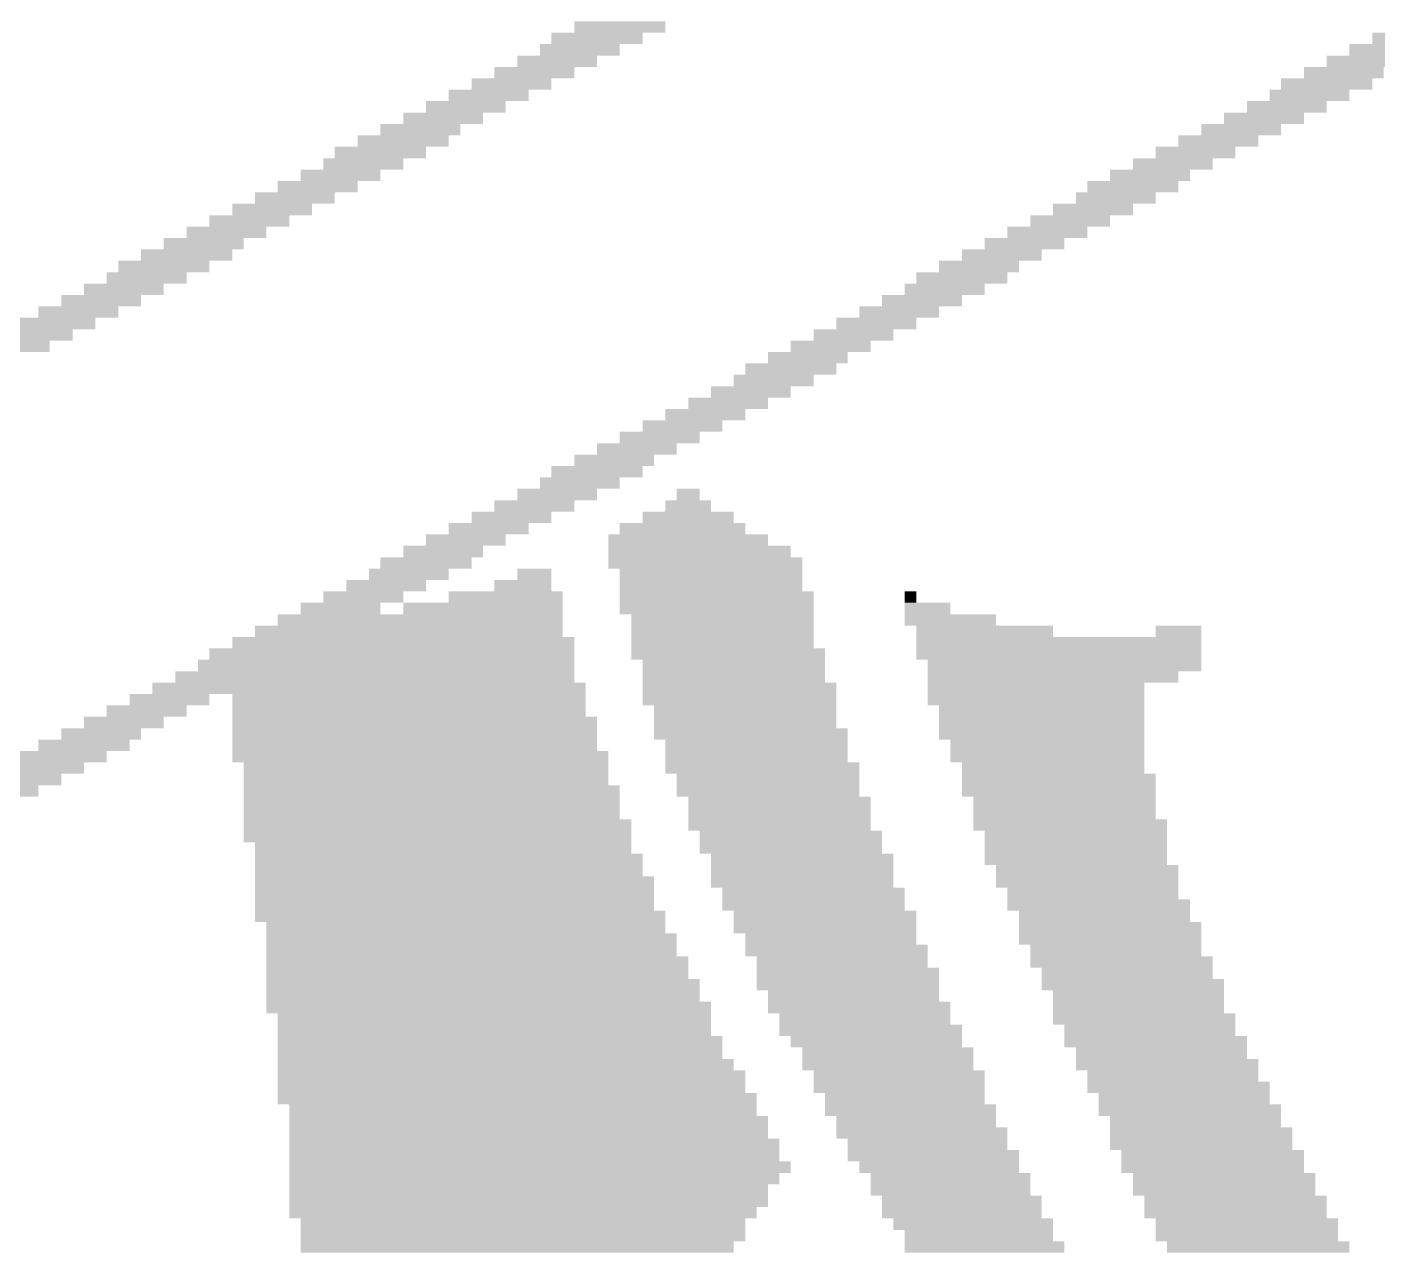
# Model space of a CAD drawing. Extents: x 0.08 to 8.22, y 0.01 to 7.03.
# Drawn here: x 3.693 to 5.499, y 1.988 to 3.619 of the extents above; entities that cross this region are included whole.
import ezdxf

# ---------------------------------------------------------------- set-up
doc = ezdxf.new("R2010")
doc.units = 0
doc.layers.get('0').update_dxf_attribs({"linetype": 'CONTINUOUS'})

msp = doc.modelspace()

# ---------------------------------------------------------------- linework, layer by layer
for points in [[(4.5461, 3.6113), (4.4242, 3.6113), (4.5461, 3.6265), (4.4242, 3.6265)], [(4.4851, 3.5808), (4.3785, 3.5808), (4.4851, 3.596), (4.3785, 3.596)], [(4.5156, 3.596), (4.3937, 3.596), (4.5156, 3.6113), (4.3937, 3.6113)], [(5.5672, 3.5808), (5.4605, 3.5808), (5.5672, 3.596), (5.4605, 3.596)], [(5.5977, 3.596), (5.491, 3.596), (5.5977, 3.6113), (5.491, 3.6113)], [(4.4547, 3.5656), (4.348, 3.5656), (4.4547, 3.5808), (4.348, 3.5808)], [(5.5367, 3.5656), (5.43, 3.5656), (5.5367, 3.5808), (5.43, 3.5808)], [(4.4242, 3.5503), (4.3175, 3.5503), (4.4242, 3.5656), (4.3175, 3.5656)], [(5.5062, 3.5503), (5.3995, 3.5503), (5.5062, 3.5656), (5.3995, 3.5656)], [(4.3937, 3.5351), (4.287, 3.5351), (4.3937, 3.5503), (4.287, 3.5503)], [(5.491, 3.5351), (5.3691, 3.5351), (5.491, 3.5503), (5.3691, 3.5503)], [(4.3632, 3.5198), (4.2565, 3.5198), (4.3632, 3.5351), (4.2565, 3.5351)], [(5.4605, 3.5198), (5.3538, 3.5198), (5.4605, 3.5351), (5.3538, 3.5351)], [(4.3023, 3.4894), (4.1956, 3.4894), (4.3023, 3.5046), (4.1956, 3.5046)], [(4.3327, 3.5046), (4.2261, 3.5046), (4.3327, 3.5198), (4.2261, 3.5198)], [(5.3995, 3.4894), (5.2929, 3.4894), (5.3995, 3.5046), (5.2929, 3.5046)], [(5.43, 3.5046), (5.3233, 3.5046), (5.43, 3.5198), (5.3233, 3.5198)], [(4.2718, 3.4741), (4.1651, 3.4741), (4.2718, 3.4894), (4.1651, 3.4894)], [(5.3691, 3.4741), (5.2624, 3.4741), (5.3691, 3.4894), (5.2624, 3.4894)], [(4.2565, 3.4589), (4.1346, 3.4589), (4.2565, 3.4741), (4.1346, 3.4741)], [(5.3386, 3.4589), (5.2319, 3.4589), (5.3386, 3.4741), (5.2319, 3.4741)], [(4.2261, 3.4436), (4.1041, 3.4436), (4.2261, 3.4589), (4.1041, 3.4589)], [(5.3081, 3.4436), (5.2014, 3.4436), (5.3081, 3.4589), (5.2014, 3.4589)], [(4.1956, 3.4284), (4.0889, 3.4284), (4.1956, 3.4436), (4.0889, 3.4436)], [(5.2776, 3.4284), (5.1709, 3.4284), (5.2776, 3.4436), (5.1709, 3.4436)], [(4.1651, 3.4132), (4.0584, 3.4132), (4.1651, 3.4284), (4.0584, 3.4284)], [(5.2471, 3.4132), (5.1405, 3.4132), (5.2471, 3.4284), (5.1405, 3.4284)], [(4.1041, 3.3827), (3.9975, 3.3827), (4.1041, 3.3979), (3.9975, 3.3979)], [(4.1346, 3.3979), (4.0279, 3.3979), (4.1346, 3.4132), (4.0279, 3.4132)], [(5.2014, 3.3827), (5.0947, 3.3827), (5.2014, 3.3979), (5.0947, 3.3979)], [(5.2319, 3.3979), (5.11, 3.3979), (5.2319, 3.4132), (5.11, 3.4132)], [(4.0737, 3.3674), (3.967, 3.3674), (4.0737, 3.3827), (3.967, 3.3827)], [(5.1709, 3.3674), (5.0643, 3.3674), (5.1709, 3.3827), (5.0643, 3.3827)], [(4.0432, 3.3522), (3.9365, 3.3522), (4.0432, 3.3674), (3.9365, 3.3674)], [(5.1405, 3.3522), (5.0338, 3.3522), (5.1405, 3.3674), (5.0338, 3.3674)], [(4.0127, 3.337), (3.906, 3.337), (4.0127, 3.3522), (3.906, 3.3522)], [(5.11, 3.337), (5.0033, 3.337), (5.11, 3.3522), (5.0033, 3.3522)], [(3.9822, 3.3217), (3.8755, 3.3217), (3.9822, 3.337), (3.8755, 3.337)], [(5.0795, 3.3217), (4.9728, 3.3217), (5.0795, 3.337), (4.9728, 3.337)], [(3.9365, 3.2912), (3.8146, 3.2912), (3.9365, 3.3065), (3.8146, 3.3065)], [(3.967, 3.3065), (3.8451, 3.3065), (3.967, 3.3217), (3.8451, 3.3217)], [(5.0185, 3.2912), (4.9119, 3.2912), (5.0185, 3.3065), (4.9119, 3.3065)], [(5.049, 3.3065), (4.9423, 3.3065), (5.049, 3.3217), (4.9423, 3.3217)], [(3.906, 3.276), (3.7993, 3.276), (3.906, 3.2912), (3.7993, 3.2912)], [(5.0033, 3.276), (4.8814, 3.276), (5.0033, 3.2912), (4.8814, 3.2912)], [(3.8755, 3.2608), (3.7689, 3.2608), (3.8755, 3.276), (3.7689, 3.276)], [(4.9728, 3.2608), (4.8661, 3.2608), (4.9728, 3.276), (4.8661, 3.276)], [(3.8451, 3.2455), (3.7384, 3.2455), (3.8451, 3.2608), (3.7384, 3.2608)], [(4.9423, 3.2455), (4.8357, 3.2455), (4.9423, 3.2608), (4.8357, 3.2608)], [(3.8146, 3.2303), (3.7079, 3.2303), (3.8146, 3.2455), (3.7079, 3.2455)], [(4.9119, 3.2303), (4.8052, 3.2303), (4.9119, 3.2455), (4.8052, 3.2455)], [(3.7536, 3.1998), (3.6469, 3.1998), (3.7536, 3.215), (3.6469, 3.215)], [(3.7841, 3.215), (3.6774, 3.215), (3.7841, 3.2303), (3.6774, 3.2303)], [(4.8509, 3.1998), (4.7442, 3.1998), (4.8509, 3.215), (4.7442, 3.215)], [(4.8814, 3.215), (4.7747, 3.215), (4.8814, 3.2303), (4.7747, 3.2303)], [(3.7231, 3.1846), (3.6165, 3.1846), (3.7231, 3.1998), (3.6165, 3.1998)], [(4.8204, 3.1846), (4.7137, 3.1846), (4.8204, 3.1998), (4.7137, 3.1998)], [(4.7899, 3.1693), (4.6833, 3.1693), (4.7899, 3.1846), (4.6833, 3.1846)], [(4.7747, 3.1541), (4.6528, 3.1541), (4.7747, 3.1693), (4.6528, 3.1693)], [(4.7442, 3.1388), (4.6375, 3.1388), (4.7442, 3.1541), (4.6375, 3.1541)], [(4.7137, 3.1236), (4.6071, 3.1236), (4.7137, 3.1388), (4.6071, 3.1388)], [(4.6528, 3.0931), (4.5461, 3.0931), (4.6528, 3.1084), (4.5461, 3.1084)], [(4.6833, 3.1084), (4.5766, 3.1084), (4.6833, 3.1236), (4.5766, 3.1236)], [(4.6223, 3.0779), (4.5156, 3.0779), (4.6223, 3.0931), (4.5156, 3.0931)], [(4.5918, 3.0626), (4.4851, 3.0626), (4.5918, 3.0779), (4.4851, 3.0779)], [(4.5613, 3.0474), (4.4547, 3.0474), (4.5613, 3.0626), (4.4547, 3.0626)], [(4.5309, 3.0322), (4.4242, 3.0322), (4.5309, 3.0474), (4.4242, 3.0474)], [(4.4851, 3.0017), (4.3785, 3.0017), (4.4851, 3.0169), (4.3785, 3.0169)], [(4.5156, 3.0169), (4.3937, 3.0169), (4.5156, 3.0322), (4.3937, 3.0322)], [(4.4547, 2.9864), (4.348, 2.9864), (4.4547, 3.0017), (4.348, 3.0017)], [(4.5918, 2.9864), (4.5613, 2.9864), (4.5918, 3.0017), (4.5613, 3.0017)], [(4.4242, 2.9712), (4.3175, 2.9712), (4.4242, 2.9864), (4.3175, 2.9864)], [(4.6071, 2.9712), (4.5461, 2.9712), (4.6071, 2.9864), (4.5461, 2.9864)], [(4.3937, 2.956), (4.287, 2.956), (4.3937, 2.9712), (4.287, 2.9712)], [(4.6375, 2.956), (4.5156, 2.956), (4.6375, 2.9712), (4.5156, 2.9712)], [(4.3632, 2.9407), (4.2565, 2.9407), (4.3632, 2.956), (4.2565, 2.956)], [(4.6528, 2.9407), (4.4851, 2.9407), (4.6528, 2.956), (4.4851, 2.956)], [(4.3327, 2.9255), (4.2261, 2.9255), (4.3327, 2.9407), (4.2261, 2.9407)], [(4.6833, 2.9255), (4.4699, 2.9255), (4.6833, 2.9407), (4.4699, 2.9407)], [(4.287, 2.895), (4.1651, 2.895), (4.287, 2.9102), (4.1651, 2.9102)], [(4.3023, 2.9102), (4.1956, 2.9102), (4.3023, 2.9255), (4.1956, 2.9255)], [(4.7137, 2.9102), (4.4699, 2.9102), (4.7137, 2.9255), (4.4699, 2.9255)], [(4.729, 2.895), (4.4699, 2.895), (4.729, 2.9102), (4.4699, 2.9102)], [(4.2565, 2.8798), (4.1499, 2.8798), (4.2565, 2.895), (4.1499, 2.895)], [(4.3937, 2.8798), (4.348, 2.8798), (4.3937, 2.895), (4.348, 2.895)], [(4.729, 2.8798), (4.4851, 2.8798), (4.729, 2.895), (4.4851, 2.895)], [(4.2261, 2.8645), (4.1194, 2.8645), (4.2261, 2.8798), (4.1194, 2.8798)], [(4.3937, 2.8645), (4.3175, 2.8645), (4.3937, 2.8798), (4.3175, 2.8798)], [(4.729, 2.8645), (4.4851, 2.8645), (4.729, 2.8798), (4.4851, 2.8798)], [(4.1956, 2.8493), (4.0889, 2.8493), (4.1956, 2.8645), (4.0889, 2.8645)], [(4.4089, 2.8493), (4.2565, 2.8493), (4.4089, 2.8645), (4.2565, 2.8645)], [(4.7442, 2.8493), (4.4851, 2.8493), (4.7442, 2.8645), (4.4851, 2.8645)], [(4.8814, 2.8493), (4.8661, 2.8493), (4.8814, 2.8645), (4.8661, 2.8645)], [(4.1651, 2.834), (4.0584, 2.834), (4.1651, 2.8493), (4.0584, 2.8493)], [(4.4089, 2.834), (4.1956, 2.834), (4.4089, 2.8493), (4.1956, 2.8493)], [(4.7442, 2.834), (4.4851, 2.834), (4.7442, 2.8493), (4.4851, 2.8493)], [(4.9271, 2.834), (4.8661, 2.834), (4.9271, 2.8493), (4.8661, 2.8493)], [(4.4089, 2.8036), (3.9975, 2.8036), (4.4089, 2.8188), (3.9975, 2.8188)], [(4.4089, 2.8188), (4.0279, 2.8188), (4.4089, 2.834), (4.0279, 2.834)], [(4.7442, 2.8188), (4.5004, 2.8188), (4.7442, 2.834), (4.5004, 2.834)], [(4.7442, 2.8036), (4.5004, 2.8036), (4.7442, 2.8188), (4.5004, 2.8188)], [(4.9881, 2.8188), (4.8661, 2.8188), (4.9881, 2.834), (4.8661, 2.834)], [(5.0643, 2.8036), (4.8814, 2.8036), (5.0643, 2.8188), (4.8814, 2.8188)], [(5.2624, 2.8036), (5.2014, 2.8036), (5.2624, 2.8188), (5.2014, 2.8188)], [(4.4242, 2.7883), (3.967, 2.7883), (4.4242, 2.8036), (3.967, 2.8036)], [(4.7442, 2.7883), (4.5004, 2.7883), (4.7442, 2.8036), (4.5004, 2.8036)], [(5.2624, 2.7883), (4.8814, 2.7883), (5.2624, 2.8036), (4.8814, 2.8036)], [(4.4242, 2.7731), (3.9365, 2.7731), (4.4242, 2.7883), (3.9365, 2.7883)], [(4.7595, 2.7731), (4.5004, 2.7731), (4.7595, 2.7883), (4.5004, 2.7883)], [(5.2624, 2.7731), (4.8814, 2.7731), (5.2624, 2.7883), (4.8814, 2.7883)], [(4.4242, 2.7578), (3.9213, 2.7578), (4.4242, 2.7731), (3.9213, 2.7731)], [(4.7595, 2.7578), (4.5156, 2.7578), (4.7595, 2.7731), (4.5156, 2.7731)], [(5.2624, 2.7578), (4.8966, 2.7578), (5.2624, 2.7731), (4.8966, 2.7731)], [(4.4242, 2.7426), (3.8908, 2.7426), (4.4242, 2.7578), (3.8908, 2.7578)], [(4.7595, 2.7426), (4.5156, 2.7426), (4.7595, 2.7578), (4.5156, 2.7578)], [(5.2319, 2.7426), (4.8966, 2.7426), (5.2319, 2.7578), (4.8966, 2.7578)], [(3.9365, 2.7121), (3.8298, 2.7121), (3.9365, 2.7274), (3.8298, 2.7274)], [(4.4394, 2.7274), (3.8603, 2.7274), (4.4394, 2.7426), (3.8603, 2.7426)], [(4.4394, 2.7121), (3.967, 2.7121), (4.4394, 2.7274), (3.967, 2.7274)], [(4.7747, 2.7274), (4.5156, 2.7274), (4.7747, 2.7426), (4.5156, 2.7426)], [(4.7747, 2.7121), (4.5156, 2.7121), (4.7747, 2.7274), (4.5156, 2.7274)], [(5.1862, 2.7274), (4.8966, 2.7274), (5.1862, 2.7426), (4.8966, 2.7426)], [(5.1862, 2.7121), (4.8966, 2.7121), (5.1862, 2.7274), (4.8966, 2.7274)], [(3.906, 2.6969), (3.7993, 2.6969), (3.906, 2.7121), (3.7993, 2.7121)], [(4.4394, 2.6969), (3.967, 2.6969), (4.4394, 2.7121), (3.967, 2.7121)], [(4.7747, 2.6969), (4.5309, 2.6969), (4.7747, 2.7121), (4.5309, 2.7121)], [(5.1862, 2.6969), (4.9119, 2.6969), (5.1862, 2.7121), (4.9119, 2.7121)], [(3.8755, 2.6816), (3.7689, 2.6816), (3.8755, 2.6969), (3.7689, 2.6969)], [(4.4547, 2.6816), (3.967, 2.6816), (4.4547, 2.6969), (3.967, 2.6969)], [(4.7747, 2.6816), (4.5309, 2.6816), (4.7747, 2.6969), (4.5309, 2.6969)], [(5.1862, 2.6816), (4.9119, 2.6816), (5.1862, 2.6969), (4.9119, 2.6969)], [(3.8451, 2.6664), (3.7384, 2.6664), (3.8451, 2.6816), (3.7384, 2.6816)], [(4.4547, 2.6664), (3.967, 2.6664), (4.4547, 2.6816), (3.967, 2.6816)], [(4.7899, 2.6664), (4.5309, 2.6664), (4.7899, 2.6816), (4.5309, 2.6816)], [(5.1862, 2.6664), (4.9119, 2.6664), (5.1862, 2.6816), (4.9119, 2.6816)], [(3.8298, 2.6512), (3.7079, 2.6512), (3.8298, 2.6664), (3.7079, 2.6664)], [(4.4547, 2.6512), (3.967, 2.6512), (4.4547, 2.6664), (3.967, 2.6664)], [(4.7899, 2.6512), (4.5461, 2.6512), (4.7899, 2.6664), (4.5461, 2.6664)], [(5.1862, 2.6512), (4.9271, 2.6512), (5.1862, 2.6664), (4.9271, 2.6664)], [(3.7993, 2.6359), (3.6774, 2.6359), (3.7993, 2.6512), (3.6774, 2.6512)], [(4.4699, 2.6359), (3.967, 2.6359), (4.4699, 2.6512), (3.967, 2.6512)], [(4.7899, 2.6359), (4.5461, 2.6359), (4.7899, 2.6512), (4.5461, 2.6512)], [(5.1862, 2.6359), (4.9271, 2.6359), (5.1862, 2.6512), (4.9271, 2.6512)], [(3.7384, 2.6054), (3.6317, 2.6054), (3.7384, 2.6207), (3.6317, 2.6207)], [(3.7689, 2.6207), (3.6622, 2.6207), (3.7689, 2.6359), (3.6622, 2.6359)], [(4.4699, 2.6207), (3.9822, 2.6207), (4.4699, 2.6359), (3.9822, 2.6359)], [(4.4699, 2.6054), (3.9822, 2.6054), (4.4699, 2.6207), (3.9822, 2.6207)], [(4.8052, 2.6207), (4.5461, 2.6207), (4.8052, 2.6359), (4.5461, 2.6359)], [(4.8052, 2.6054), (4.5613, 2.6054), (4.8052, 2.6207), (4.5613, 2.6207)], [(5.1862, 2.6207), (4.9423, 2.6207), (5.1862, 2.6359), (4.9423, 2.6359)], [(5.2014, 2.6054), (4.9423, 2.6054), (5.2014, 2.6207), (4.9423, 2.6207)], [(3.7079, 2.5902), (3.6012, 2.5902), (3.7079, 2.6054), (3.6012, 2.6054)], [(4.4851, 2.5902), (3.9822, 2.5902), (4.4851, 2.6054), (3.9822, 2.6054)], [(4.8052, 2.5902), (4.5613, 2.5902), (4.8052, 2.6054), (4.5613, 2.6054)], [(5.2014, 2.5902), (4.9423, 2.5902), (5.2014, 2.6054), (4.9423, 2.6054)], [(4.4851, 2.575), (3.9822, 2.575), (4.4851, 2.5902), (3.9822, 2.5902)], [(4.8204, 2.575), (4.5766, 2.575), (4.8204, 2.5902), (4.5766, 2.5902)], [(5.2014, 2.575), (4.9576, 2.575), (5.2014, 2.5902), (4.9576, 2.5902)], [(4.4851, 2.5597), (3.9822, 2.5597), (4.4851, 2.575), (3.9822, 2.575)], [(4.8204, 2.5597), (4.5766, 2.5597), (4.8204, 2.575), (4.5766, 2.575)], [(5.2014, 2.5597), (4.9576, 2.5597), (5.2014, 2.575), (4.9576, 2.575)], [(4.5004, 2.5445), (3.9822, 2.5445), (4.5004, 2.5597), (3.9822, 2.5597)], [(4.8204, 2.5445), (4.5766, 2.5445), (4.8204, 2.5597), (4.5766, 2.5597)], [(5.2167, 2.5445), (4.9576, 2.5445), (5.2167, 2.5597), (4.9576, 2.5597)], [(4.5004, 2.5292), (3.9822, 2.5292), (4.5004, 2.5445), (3.9822, 2.5445)], [(4.5004, 2.514), (3.9975, 2.514), (4.5004, 2.5292), (3.9975, 2.5292)], [(4.8357, 2.5292), (4.5918, 2.5292), (4.8357, 2.5445), (4.5918, 2.5445)], [(4.8357, 2.514), (4.5918, 2.514), (4.8357, 2.5292), (4.5918, 2.5292)], [(5.2167, 2.5292), (4.9728, 2.5292), (5.2167, 2.5445), (4.9728, 2.5445)], [(5.2167, 2.514), (4.9728, 2.514), (5.2167, 2.5292), (4.9728, 2.5292)], [(4.5156, 2.4988), (3.9975, 2.4988), (4.5156, 2.514), (3.9975, 2.514)], [(4.8509, 2.4988), (4.6071, 2.4988), (4.8509, 2.514), (4.6071, 2.514)], [(5.2167, 2.4988), (4.9728, 2.4988), (5.2167, 2.514), (4.9728, 2.514)], [(4.5156, 2.4835), (3.9975, 2.4835), (4.5156, 2.4988), (3.9975, 2.4988)], [(4.8509, 2.4835), (4.6071, 2.4835), (4.8509, 2.4988), (4.6071, 2.4988)], [(5.2319, 2.4835), (4.9881, 2.4835), (5.2319, 2.4988), (4.9881, 2.4988)], [(4.5309, 2.4683), (3.9975, 2.4683), (4.5309, 2.4835), (3.9975, 2.4835)], [(4.8509, 2.4683), (4.6071, 2.4683), (4.8509, 2.4835), (4.6071, 2.4835)], [(5.2319, 2.4683), (4.9881, 2.4683), (5.2319, 2.4835), (4.9881, 2.4835)], [(4.5309, 2.453), (3.9975, 2.453), (4.5309, 2.4683), (3.9975, 2.4683)], [(4.8661, 2.453), (4.6223, 2.453), (4.8661, 2.4683), (4.6223, 2.4683)], [(5.2319, 2.453), (5.0033, 2.453), (5.2319, 2.4683), (5.0033, 2.4683)], [(4.5309, 2.4378), (3.9975, 2.4378), (4.5309, 2.453), (3.9975, 2.453)], [(4.8661, 2.4378), (4.6223, 2.4378), (4.8661, 2.453), (4.6223, 2.453)], [(5.2471, 2.4378), (5.0033, 2.4378), (5.2471, 2.453), (5.0033, 2.453)], [(4.5461, 2.4226), (3.9975, 2.4226), (4.5461, 2.4378), (3.9975, 2.4378)], [(4.5461, 2.4073), (4.0127, 2.4073), (4.5461, 2.4226), (4.0127, 2.4226)], [(4.8814, 2.4226), (4.6375, 2.4226), (4.8814, 2.4378), (4.6375, 2.4378)], [(4.8814, 2.4073), (4.6375, 2.4073), (4.8814, 2.4226), (4.6375, 2.4226)], [(5.2471, 2.4226), (5.0185, 2.4226), (5.2471, 2.4378), (5.0185, 2.4378)], [(5.2624, 2.4073), (5.0185, 2.4073), (5.2624, 2.4226), (5.0185, 2.4226)], [(4.5613, 2.3921), (4.0127, 2.3921), (4.5613, 2.4073), (4.0127, 2.4073)], [(4.8814, 2.3921), (4.6528, 2.3921), (4.8814, 2.4073), (4.6528, 2.4073)], [(5.2624, 2.3921), (5.0185, 2.3921), (5.2624, 2.4073), (5.0185, 2.4073)], [(4.5613, 2.3768), (4.0127, 2.3768), (4.5613, 2.3921), (4.0127, 2.3921)], [(4.8966, 2.3768), (4.6528, 2.3768), (4.8966, 2.3921), (4.6528, 2.3921)], [(5.2624, 2.3768), (5.0338, 2.3768), (5.2624, 2.3921), (5.0338, 2.3921)], [(4.5766, 2.3616), (4.0127, 2.3616), (4.5766, 2.3768), (4.0127, 2.3768)], [(4.8966, 2.3616), (4.668, 2.3616), (4.8966, 2.3768), (4.668, 2.3768)], [(5.2776, 2.3616), (5.0338, 2.3616), (5.2776, 2.3768), (5.0338, 2.3768)], [(4.5766, 2.3464), (4.0127, 2.3464), (4.5766, 2.3616), (4.0127, 2.3616)], [(4.9119, 2.3464), (4.668, 2.3464), (4.9119, 2.3616), (4.668, 2.3616)], [(5.2776, 2.3464), (5.049, 2.3464), (5.2776, 2.3616), (5.049, 2.3616)], [(4.5918, 2.3311), (4.0127, 2.3311), (4.5918, 2.3464), (4.0127, 2.3464)], [(4.5918, 2.3159), (4.0127, 2.3159), (4.5918, 2.3311), (4.0127, 2.3311)], [(4.9119, 2.3311), (4.668, 2.3311), (4.9119, 2.3464), (4.668, 2.3464)], [(4.9119, 2.3159), (4.6833, 2.3159), (4.9119, 2.3311), (4.6833, 2.3311)], [(5.2929, 2.3311), (5.049, 2.3311), (5.2929, 2.3464), (5.049, 2.3464)], [(5.2929, 2.3159), (5.0643, 2.3159), (5.2929, 2.3311), (5.0643, 2.3311)], [(4.6071, 2.3006), (4.0127, 2.3006), (4.6071, 2.3159), (4.0127, 2.3159)], [(4.9271, 2.3006), (4.6833, 2.3006), (4.9271, 2.3159), (4.6833, 2.3159)], [(5.2929, 2.3006), (5.0643, 2.3006), (5.2929, 2.3159), (5.0643, 2.3159)], [(4.6071, 2.2854), (4.0279, 2.2854), (4.6071, 2.3006), (4.0279, 2.3006)], [(4.9271, 2.2854), (4.6985, 2.2854), (4.9271, 2.3006), (4.6985, 2.3006)], [(5.3081, 2.2854), (5.0643, 2.2854), (5.3081, 2.3006), (5.0643, 2.3006)], [(4.6071, 2.2702), (4.0279, 2.2702), (4.6071, 2.2854), (4.0279, 2.2854)], [(4.9423, 2.2702), (4.6985, 2.2702), (4.9423, 2.2854), (4.6985, 2.2854)], [(5.3081, 2.2702), (5.0795, 2.2702), (5.3081, 2.2854), (5.0795, 2.2854)], [(4.6223, 2.2549), (4.0279, 2.2549), (4.6223, 2.2702), (4.0279, 2.2702)], [(4.9423, 2.2549), (4.7137, 2.2549), (4.9423, 2.2702), (4.7137, 2.2702)], [(5.3233, 2.2549), (5.0795, 2.2549), (5.3233, 2.2702), (5.0795, 2.2702)], [(4.6223, 2.2397), (4.0279, 2.2397), (4.6223, 2.2549), (4.0279, 2.2549)], [(4.6375, 2.2244), (4.0279, 2.2244), (4.6375, 2.2397), (4.0279, 2.2397)], [(4.9576, 2.2397), (4.729, 2.2397), (4.9576, 2.2549), (4.729, 2.2549)], [(4.9576, 2.2244), (4.729, 2.2244), (4.9576, 2.2397), (4.729, 2.2397)], [(5.3233, 2.2397), (5.0947, 2.2397), (5.3233, 2.2549), (5.0947, 2.2549)], [(5.3386, 2.2244), (5.0947, 2.2244), (5.3386, 2.2397), (5.0947, 2.2397)], [(4.6528, 2.2092), (4.0279, 2.2092), (4.6528, 2.2244), (4.0279, 2.2244)], [(4.9728, 2.2092), (4.7442, 2.2092), (4.9728, 2.2244), (4.7442, 2.2244)], [(5.3386, 2.2092), (5.11, 2.2092), (5.3386, 2.2244), (5.11, 2.2244)], [(4.6528, 2.194), (4.0279, 2.194), (4.6528, 2.2092), (4.0279, 2.2092)], [(4.9728, 2.194), (4.7442, 2.194), (4.9728, 2.2092), (4.7442, 2.2092)], [(5.3538, 2.194), (5.11, 2.194), (5.3538, 2.2092), (5.11, 2.2092)], [(4.668, 2.1787), (4.0279, 2.1787), (4.668, 2.194), (4.0279, 2.194)], [(4.9728, 2.1787), (4.7595, 2.1787), (4.9728, 2.194), (4.7595, 2.194)], [(5.3538, 2.1787), (5.1252, 2.1787), (5.3538, 2.194), (5.1252, 2.194)], [(4.668, 2.1635), (4.0432, 2.1635), (4.668, 2.1787), (4.0432, 2.1787)], [(4.9881, 2.1635), (4.7595, 2.1635), (4.9881, 2.1787), (4.7595, 2.1787)], [(5.3691, 2.1635), (5.1252, 2.1635), (5.3691, 2.1787), (5.1252, 2.1787)], [(4.6833, 2.1482), (4.0432, 2.1482), (4.6833, 2.1635), (4.0432, 2.1635)], [(4.9881, 2.1482), (4.7747, 2.1482), (4.9881, 2.1635), (4.7747, 2.1635)], [(5.3691, 2.1482), (5.1405, 2.1482), (5.3691, 2.1635), (5.1405, 2.1635)], [(4.6833, 2.133), (4.0432, 2.133), (4.6833, 2.1482), (4.0432, 2.1482)], [(4.6985, 2.1178), (4.0432, 2.1178), (4.6985, 2.133), (4.0432, 2.133)], [(5.0033, 2.133), (4.7747, 2.133), (5.0033, 2.1482), (4.7747, 2.1482)], [(5.0033, 2.1178), (4.7899, 2.1178), (5.0033, 2.133), (4.7899, 2.133)], [(5.3843, 2.133), (5.1405, 2.133), (5.3843, 2.1482), (5.1405, 2.1482)], [(5.3843, 2.1178), (5.1405, 2.1178), (5.3843, 2.133), (5.1405, 2.133)], [(4.6985, 2.1025), (4.0432, 2.1025), (4.6985, 2.1178), (4.0432, 2.1178)], [(5.0185, 2.1025), (4.7899, 2.1025), (5.0185, 2.1178), (4.7899, 2.1178)], [(5.3995, 2.1025), (5.1557, 2.1025), (5.3995, 2.1178), (5.1557, 2.1178)], [(4.7137, 2.0873), (4.0432, 2.0873), (4.7137, 2.1025), (4.0432, 2.1025)], [(5.0185, 2.0873), (4.8052, 2.0873), (5.0185, 2.1025), (4.8052, 2.1025)], [(5.3995, 2.0873), (5.1557, 2.0873), (5.3995, 2.1025), (5.1557, 2.1025)], [(4.6985, 2.072), (4.0432, 2.072), (4.6985, 2.0873), (4.0432, 2.0873)], [(5.0338, 2.072), (4.8204, 2.072), (5.0338, 2.0873), (4.8204, 2.0873)], [(5.4148, 2.072), (5.1709, 2.072), (5.4148, 2.0873), (5.1709, 2.0873)], [(4.6833, 2.0568), (4.0432, 2.0568), (4.6833, 2.072), (4.0432, 2.072)], [(5.0338, 2.0568), (4.8204, 2.0568), (5.0338, 2.072), (4.8204, 2.072)], [(5.4148, 2.0568), (5.1709, 2.0568), (5.4148, 2.072), (5.1709, 2.072)], [(4.6833, 2.0416), (4.0432, 2.0416), (4.6833, 2.0568), (4.0432, 2.0568)], [(4.668, 2.0263), (4.0432, 2.0263), (4.668, 2.0416), (4.0432, 2.0416)], [(5.049, 2.0416), (4.8357, 2.0416), (5.049, 2.0568), (4.8357, 2.0568)], [(5.049, 2.0263), (4.8357, 2.0263), (5.049, 2.0416), (4.8357, 2.0416)], [(5.43, 2.0416), (5.1862, 2.0416), (5.43, 2.0568), (5.1862, 2.0568)], [(5.43, 2.0263), (5.1862, 2.0263), (5.43, 2.0416), (5.1862, 2.0416)], [(4.6528, 2.0111), (4.0584, 2.0111), (4.6528, 2.0263), (4.0584, 2.0263)], [(5.0643, 2.0111), (4.8509, 2.0111), (5.0643, 2.0263), (4.8509, 2.0263)], [(5.4453, 2.0111), (5.2014, 2.0111), (5.4453, 2.0263), (5.2014, 2.0263)], [(4.6528, 1.9958), (4.0584, 1.9958), (4.6528, 2.0111), (4.0584, 2.0111)], [(5.0643, 1.9958), (4.8661, 1.9958), (5.0643, 2.0111), (4.8661, 2.0111)], [(5.4453, 1.9958), (5.2014, 1.9958), (5.4453, 2.0111), (5.2014, 2.0111)], [(4.6375, 1.9806), (4.0584, 1.9806), (4.6375, 1.9958), (4.0584, 1.9958)], [(5.0795, 1.9806), (4.8661, 1.9806), (5.0795, 1.9958), (4.8661, 1.9958)], [(5.4605, 1.9806), (5.2167, 1.9806), (5.4605, 1.9958), (5.2167, 1.9958)]]:
    msp.add_solid(points)

doc.saveas('drawing.dxf')
